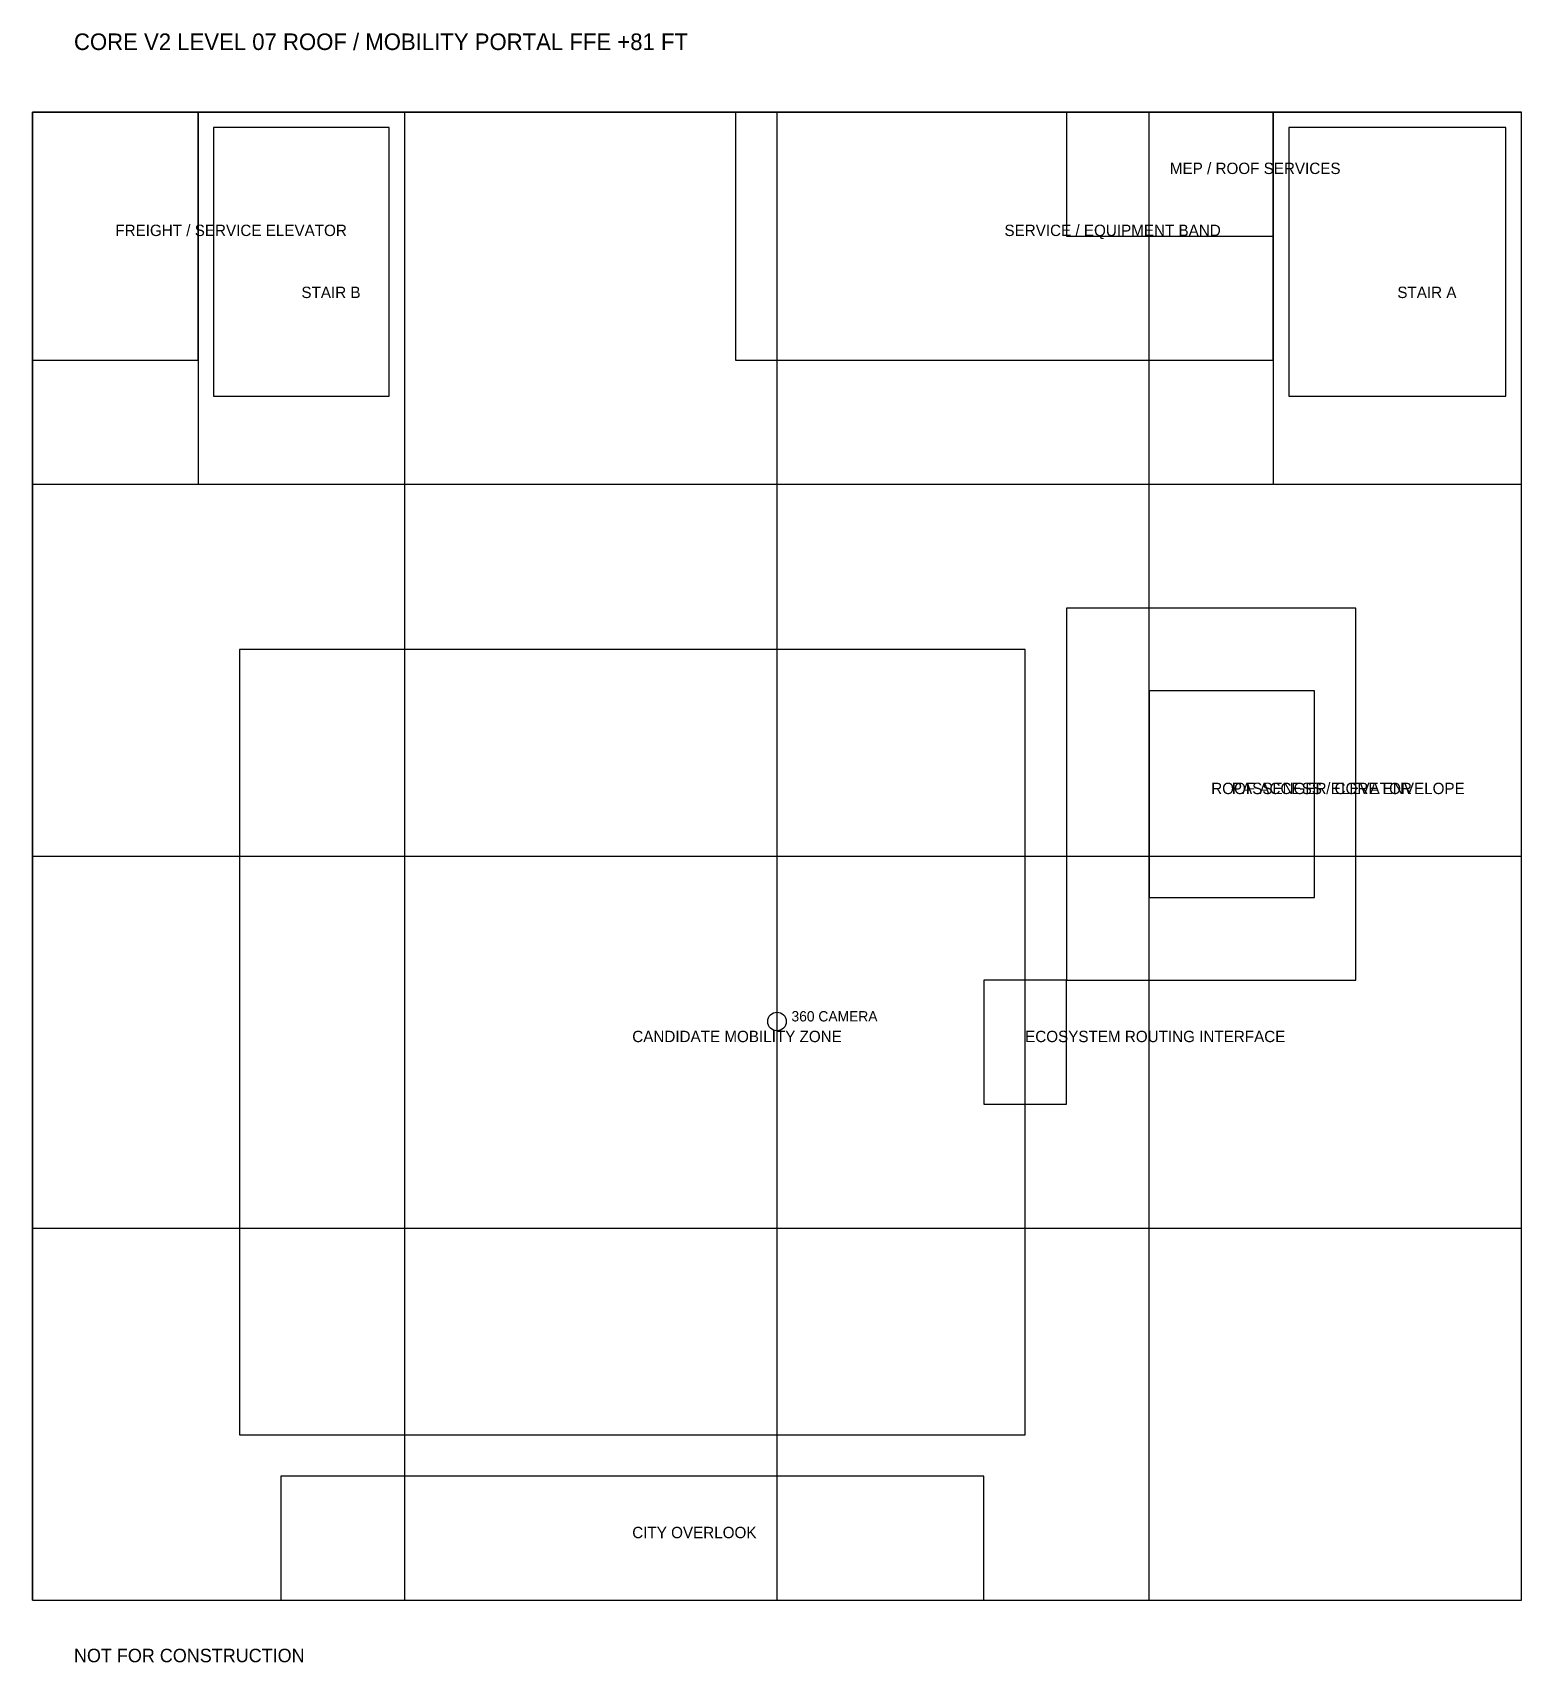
# Model space of a CAD drawing. Header units: metres. Extents: x 0 to 72, y -3 to 75.8.
import ezdxf

# ---------------------------------------------------------------- set-up
doc = ezdxf.new("R2010")
doc.units = ezdxf.units.M
for name, color, linetype in [('CORE', 1, 'Continuous'), ('GRID', 8, 'Continuous'), ('OPENINGS', 1, 'Continuous'), ('PROGRAM', 3, 'Continuous'), ('SHELL', 7, 'Continuous'), ('SUPPORT', 4, 'Continuous'), ('TEXT', 7, 'Continuous')]:
    doc.layers.add(name, color=color, linetype=linetype)

msp = doc.modelspace()

# ---------------------------------------------------------------- linework, layer by layer
at = {"layer": 'CORE'}
for points in [[(0, 60), (8, 60), (8, 72), (0, 72), (0, 60)], [(8, 54), (18, 54), (18, 72), (8, 72), (8, 54)], [(60, 54), (72, 54), (72, 72), (60, 72), (60, 54)], [(54, 34), (62, 34), (62, 44), (54, 44), (54, 34)]]:
    msp.add_lwpolyline(points, dxfattribs=at)
at = {"layer": 'GRID'}
for p, q in [((0, 0), (0, 72)), ((0, 72), (72, 72)), ((18, 0), (18, 72)), ((36, 0), (36, 72)), ((54, 0), (54, 72)), ((72, 0), (72, 72)), ((0, 54), (72, 54)), ((0, 36), (72, 36)), ((0, 18), (72, 18)), ((0, 0), (72, 0))]:
    msp.add_line(p, q, dxfattribs=at)
at = {"layer": 'OPENINGS'}
for points in [[(8.75, 58.25), (17.25, 58.25), (17.25, 71.25), (8.75, 71.25), (8.75, 58.25)], [(60.75, 58.25), (71.25, 58.25), (71.25, 71.25), (60.75, 71.25), (60.75, 58.25)]]:
    msp.add_lwpolyline(points, dxfattribs=at)
at = {"layer": 'PROGRAM'}
for points in [[(50, 30), (64, 30), (64, 48), (50, 48), (50, 30)], [(10, 8), (48, 8), (48, 46), (10, 46), (10, 8)], [(46, 24), (50, 24), (50, 30), (46, 30), (46, 24)], [(12, 0), (46, 0), (46, 6), (12, 6), (12, 0)]]:
    msp.add_lwpolyline(points, dxfattribs=at)
at = {"layer": 'SHELL'}
msp.add_lwpolyline([(0, 0), (72, 0), (72, 72), (0, 72), (0, 0)], dxfattribs=at)
at = {"layer": 'SUPPORT'}
for points in [[(34, 60), (60, 60), (60, 72), (34, 72), (34, 60)], [(50, 66), (60, 66), (60, 72), (50, 72), (50, 66)]]:
    msp.add_lwpolyline(points, dxfattribs=at)
at = {"layer": 'TEXT'}
msp.add_circle((36, 28), 0.45, dxfattribs=at)

# ---------------------------------------------------------------- texts
for s, height, p in [('CORE V2 LEVEL 07 ROOF / MOBILITY PORTAL FFE +81 FT', 0.8, (2, 75)), ('MEP / ROOF SERVICES', 0.55, (55, 69)), ('FREIGHT / SERVICE ELEVATOR', 0.55, (4, 66)), ('SERVICE / EQUIPMENT BAND', 0.55, (47, 66)), ('STAIR B', 0.55, (13, 63)), ('STAIR A', 0.55, (66, 63)), ('ROOF ACCESS / CORE ENVELOPE', 0.55, (57, 39)), ('PASSENGER ELEVATOR', 0.55, (58, 39)), ('360 CAMERA', 0.5, (36.7, 28)), ('CANDIDATE MOBILITY ZONE', 0.55, (29, 27)), ('ECOSYSTEM ROUTING INTERFACE', 0.55, (48, 27)), ('CITY OVERLOOK', 0.55, (29, 3)), ('NOT FOR CONSTRUCTION', 0.65, (2, -3))]:
    msp.add_text(s, height=height, dxfattribs=at).set_placement(p)

doc.saveas('drawing.dxf')
